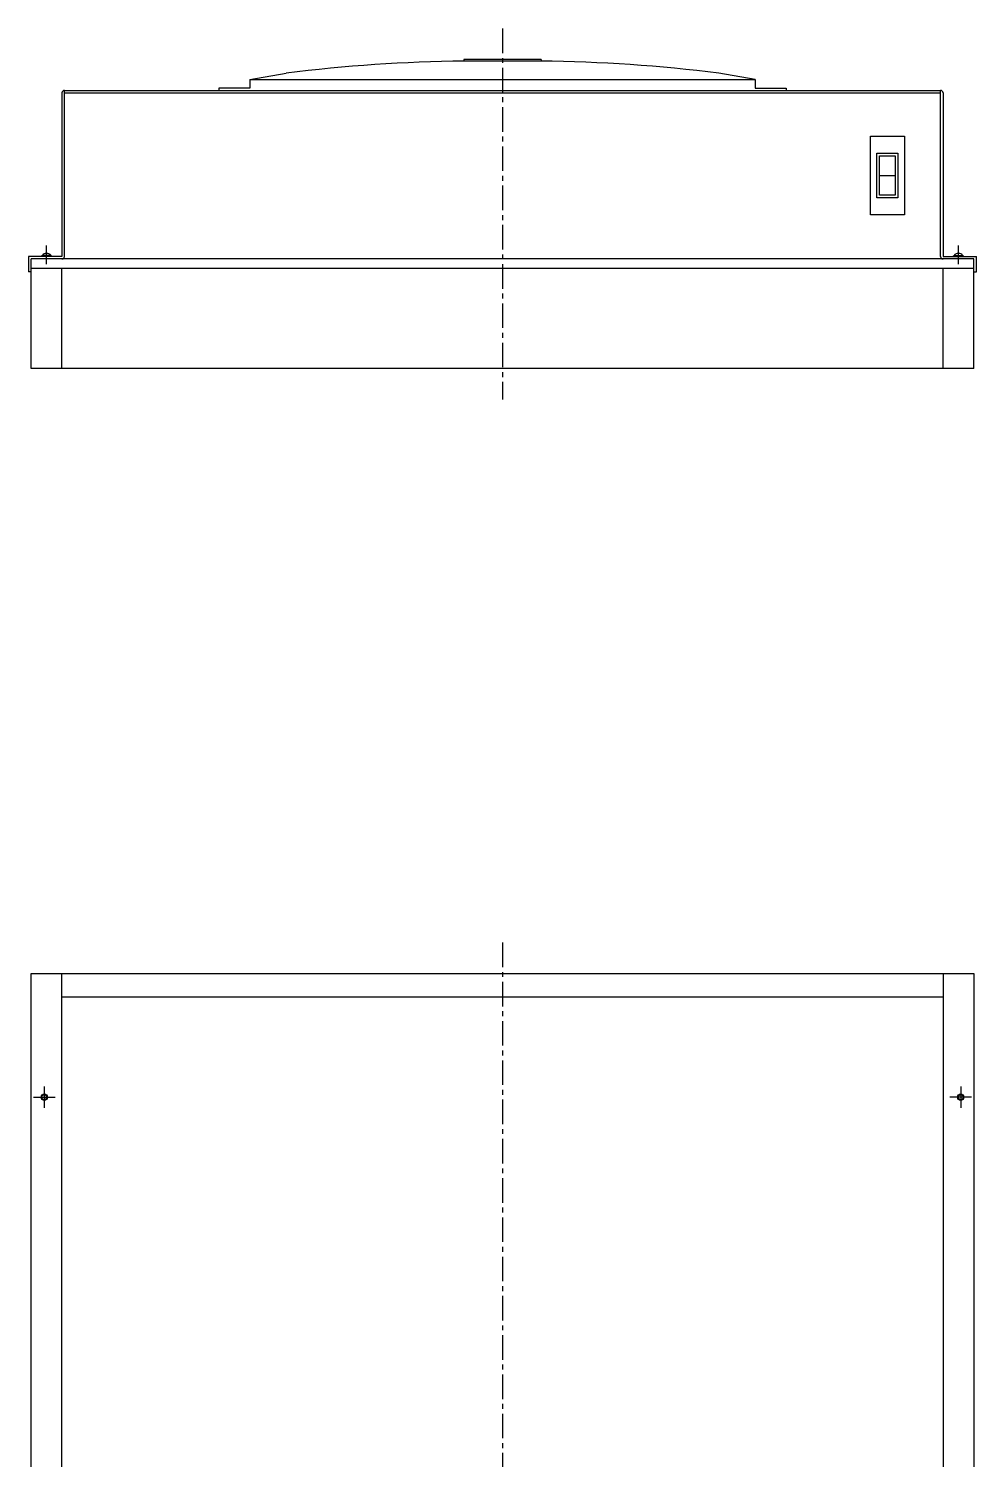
# Model space of a CAD drawing. Extents: x -18 to 632, y -10 to 3673.
# Drawn here: x 0 to 613, y 916 to 1841 of the extents above; entities that cross this region are included whole.
import ezdxf

# ---------------------------------------------------------------- set-up
doc = ezdxf.new("R2010")
doc.units = 0
doc.header["$LTSCALE"] = 0.5
doc.linetypes.add('CENTER', pattern=[50.8, 31.75, -6.35, 6.35, -6.35])
for name, color, linetype in [('MSM_CENTER', 1, 'CENTER'), ('MSM_CONTINUOUS', 7, 'CONTINUOUS'), ('MSM_NARROW', 5, 'CONTINUOUS')]:
    doc.layers.add(name, color=color, linetype=linetype)

msp = doc.modelspace()

# ---------------------------------------------------------------- linework, layer by layer
at = {"layer": 'MSM_CENTER'}
for p, q in [((306.6, 1841.32), (306.6, 1601.32)), ((11.6, 1688.92), (11.6, 1700.93)), ((601.6, 1688.92), (601.6, 1700.93)), ((306.6, 1250), (306.6, -10)), ((3.1, 1150), (17.1, 1150)), ((10.1, 1157), (10.1, 1143)), ((610.1, 1150), (596.1, 1150)), ((603.1, 1157), (603.1, 1143))]:
    msp.add_line(p, q, dxfattribs=at)
at = {"layer": 'MSM_CONTINUOUS'}
for p, q in [((331.6, 1821.32), (281.6, 1821.32)), ((281.6, 1821.32), (281.6, 1820.32)), ((331.6, 1820.32), (281.6, 1820.32)), ((331.6, 1821.32), (331.6, 1820.32)), ((143.08, 1808.32), (166.6, 1812.47)), ((143.08, 1808.32), (143.08, 1802.82)), ((143.08, 1808.32), (470.12, 1808.32)), ((470.12, 1808.32), (446.6, 1812.47)), ((470.12, 1808.32), (470.12, 1802.82)), ((21.6, 1799.72), (21.6, 1693.92)), ((23.2, 1693.92), (23.2, 1801.32)), ((23.2, 1801.32), (590, 1801.32)), ((23.2, 1799.72), (590, 1799.72)), ((123.08, 1802.82), (123.08, 1801.32)), ((143.08, 1802.82), (123.08, 1802.82)), ((470.12, 1802.82), (490.12, 1802.82)), ((490.12, 1802.82), (490.12, 1801.32)), ((590, 1693.92), (590, 1801.32)), ((591.6, 1799.72), (591.6, 1693.92)), ((544.6, 1720.92), (544.6, 1771.72)), ((544.6, 1771.72), (566.6, 1771.72)), ((566.6, 1771.72), (566.6, 1720.92)), ((548.85, 1731.82), (548.85, 1760.82)), ((548.85, 1760.82), (562.35, 1760.82)), ((550.6, 1733.57), (550.6, 1759.07)), ((550.6, 1759.07), (560.6, 1759.07)), ((560.6, 1759.07), (560.6, 1733.57)), ((562.35, 1760.82), (562.35, 1731.82)), ((550.6, 1746.32), (560.6, 1746.32)), ((562.35, 1731.82), (548.85, 1731.82)), ((560.6, 1733.57), (550.6, 1733.57)), ((566.6, 1720.92), (544.6, 1720.92)), ((14.84, 1694.23), (8.36, 1694.23)), ((8.36, 1693.92), (8.36, 1694.23)), ((14.49, 1694.53), (8.71, 1694.53)), ((8.71, 1694.23), (8.71, 1694.53)), ((14.49, 1694.23), (14.49, 1694.53)), ((14.84, 1693.92), (14.84, 1694.23)), ((598.36, 1693.92), (598.36, 1694.23)), ((598.36, 1694.23), (604.84, 1694.23)), ((598.71, 1694.23), (598.71, 1694.53)), ((598.71, 1694.53), (604.49, 1694.53)), ((604.49, 1694.23), (604.49, 1694.53)), ((604.84, 1693.92), (604.84, 1694.23)), ((21.6, 1693.92), (0, 1693.92)), ((0, 1693.92), (0, 1683.92)), ((1.6, 1621.32), (1.6, 1692.32)), ((611.6, 1692.32), (1.6, 1692.32)), ((1.6, 1686.32), (611.6, 1686.32)), ((21.6, 1621.32), (21.6, 1686.32)), ((591.6, 1693.92), (613.2, 1693.92)), ((591.6, 1621.32), (591.6, 1686.32)), ((611.6, 1621.32), (611.6, 1692.32)), ((613.2, 1683.92), (613.2, 1693.92)), ((1.6, 1683.92), (0, 1683.92)), ((611.6, 1683.92), (613.2, 1683.92)), ((611.6, 1621.32), (1.6, 1621.32)), ((1.6, 1230), (611.6, 1230)), ((1.6, 10), (1.6, 1230)), ((21.6, 10), (21.6, 1230)), ((591.6, 1230), (591.6, 10)), ((611.6, 1230), (611.6, 10)), ((21.6, 1215), (591.6, 1215))]:
    msp.add_line(p, q, dxfattribs=at)
for centre in [(10.1, 1150), (603.1, 1150)]:
    msp.add_circle(centre, 1.62, dxfattribs=at)
for centre, radius, start, end in [((293.18, 804.74), 1015.65, 90.65355, 97.15964), ((320.02, 804.74), 1015.65, 82.84036, 89.34645), ((23.2, 1799.72), 1.6, 90, 180), ((590, 1799.72), 1.6, 0, 90), ((11.6, 1692.43), 3.5, 36.87035, 143.12965), ((601.6, 1692.43), 3.5, 36.87035, 143.12965), ((21.6, 1693.92), 1.6, 270, 0), ((591.6, 1693.92), 1.6, 180, 270)]:
    msp.add_arc(centre, radius, start, end, dxfattribs=at)
at = {"layer": 'MSM_NARROW'}
for centre in [(10.1, 1150), (603.1, 1150)]:
    msp.add_circle(centre, 2, dxfattribs=at)

doc.saveas('drawing.dxf')
